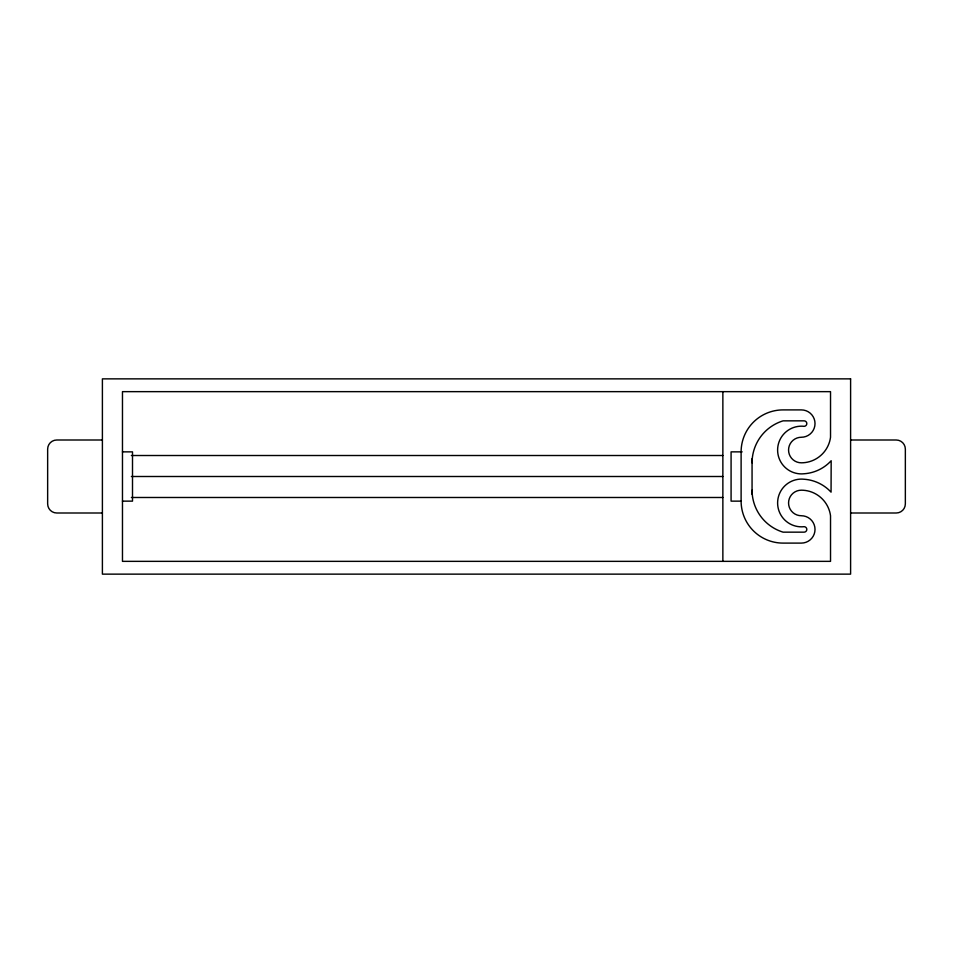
<?xml version="1.0" encoding="UTF-8"?>
<svg xmlns="http://www.w3.org/2000/svg" width="953" height="953" viewBox="0 0 953 953"><rect width="100%" height="100%" fill="white"/><g stroke="black" fill="none" stroke-linecap="round" stroke-linejoin="round"><path stroke-width="1.43" d="M102.4 440L56.775 440A9.125 9.125 0 0 0 47.65 449.125L47.65 503.875A9.125 9.125 0 0 0 56.775 513L102.4 513M850.6 440L896.225 440A9.125 9.125 0 0 1 905.35 449.125L905.35 503.875A9.125 9.125 0 0 1 896.225 513L850.6 513M122.472 451.865L132.503 451.865L132.503 501.135L122.472 501.135M742.149 451.865L731.082 451.865L731.082 501.135L741.112 501.135A41.968 41.968 0 0 0 783.08 543.103L801.33 543.103A13.687 13.687 0 0 0 815.018 529.427A13.687 13.687 0 0 0 801.33 515.74A12.77 12.77 0 0 1 788.56 502.958A12.77 12.77 0 0 1 801.33 490.187A29.46 29.46 0 0 1 830.528 515.74L830.528 561.353L122.472 561.353L122.472 391.647L830.528 391.647L830.528 437.26A29.46 29.46 0 0 1 801.33 462.813A12.77 12.77 0 0 1 788.56 450.042A12.77 12.77 0 0 1 801.33 437.26A13.687 13.687 0 0 0 815.018 423.573A13.687 13.687 0 0 0 801.33 409.897L783.08 409.897A41.968 41.968 0 0 0 741.112 451.865L741.112 501.135M131.383 455.51L722.862 455.51M131.383 476.5L722.862 476.5M131.383 497.49L722.862 497.49M752.06 458.703L752.06 494.297M722.862 391.647L722.862 561.353M752.06 490.187A43.909 43.909 0 0 0 783.08 532.155L804.07 532.155A2.74 2.74 0 0 0 806.81 529.427A2.74 2.74 0 0 0 804.07 526.687A23.861 23.861 0 0 1 777.612 502.958A23.861 23.861 0 0 1 804.07 479.24A40.502 40.502 0 0 1 831.064 492.141L831.171 460.74A40.502 40.502 0 0 1 804.07 473.76A23.861 23.861 0 0 1 777.612 450.042A23.861 23.861 0 0 1 804.07 426.313A2.74 2.74 0 0 0 806.81 423.573A2.74 2.74 0 0 0 804.07 420.845L783.08 420.845A43.909 43.909 0 0 0 752.06 462.813M850.6 378.865L102.4 378.865L102.4 574.135L850.6 574.135L850.6 378.865"/></g></svg>
